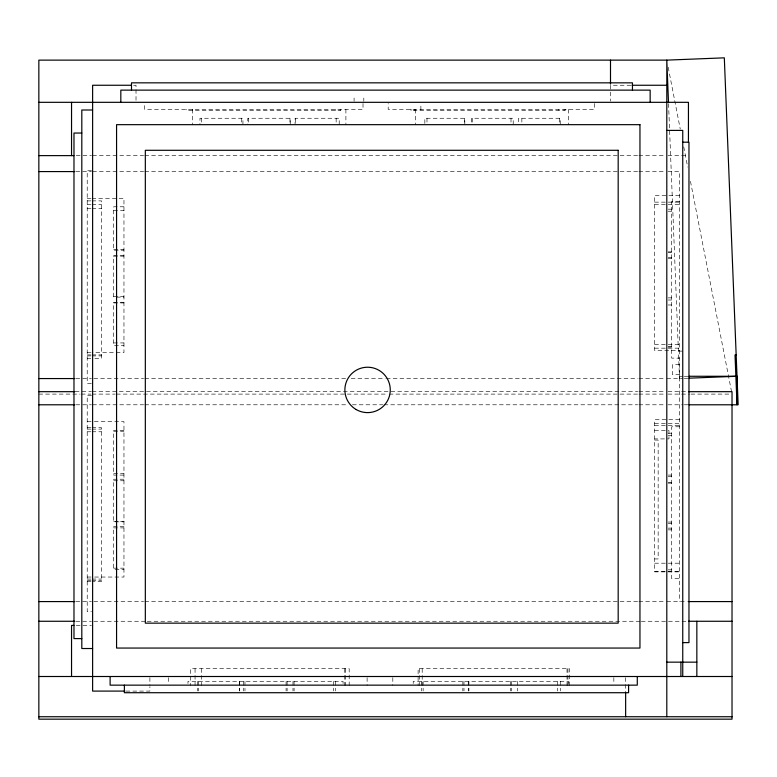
<?xml version="1.0" encoding="UTF-8"?>
<svg xmlns="http://www.w3.org/2000/svg" width="777" height="777" viewBox="0 0 777 777"><rect width="100%" height="100%" fill="white"/><g stroke="black" fill="none" stroke-linecap="round" stroke-linejoin="round"><path stroke-width="0.58" stroke-dasharray="3.88 2.91" d="M666.802 378.564L683.1 378.418M684.294 378.37L687.898 378.224M133.595 85.256L136.014 85.256L136.014 101.185M630.866 85.256L610.499 85.256L610.499 101.185M76.224 155.623L91.453 155.623M92.618 155.623L143.609 155.623M144.823 155.623L637.674 155.623M638.888 155.623L665.598 155.623M668.006 155.623L687.237 155.623M91.54 170.755L87.218 170.755L87.218 383.411L91.54 383.411M75.893 171.581L91.424 171.581M92.618 171.581L143.609 171.581M144.823 171.581L637.674 171.581M638.888 171.581L665.598 171.581M667.958 171.581L679.506 171.581L679.506 601.583M679.506 195.318L654.652 195.318L654.652 350.485L679.506 350.485M87.218 198.3L90.773 198.3M91.958 198.3L123.961 198.3L123.961 352.593L91.958 352.593M87.218 200.884L90.792 200.884M91.987 200.884L101.534 200.884L101.534 358.304L91.987 358.304M679.506 201.398L671.668 201.398L671.668 358.119L679.506 358.119M654.652 202.146L679.506 202.146M87.218 204.584L90.792 204.584M91.987 204.584L101.534 204.584M654.652 204.691L679.506 204.691M123.961 206.779L113.695 206.779L113.695 250.155L123.961 250.155M87.218 208.343L90.792 208.343M91.987 208.343L101.534 208.343M668.162 209.178L671.668 209.178M113.695 210.431L123.961 210.431M668.162 211.237L671.668 211.237M113.695 249.747L123.961 249.747M668.162 251.874L671.668 251.874M668.162 252.574L671.668 252.574M123.961 255.798L113.695 255.798L113.695 297.135L123.961 297.135M113.695 256.06L123.961 256.06M668.162 257.313L671.668 257.313M668.162 258.692L671.668 258.692M113.695 296.338L123.961 296.338M668.162 297.873L671.668 297.873M668.162 300.009L671.668 300.009M123.961 302.282L113.695 302.282L113.695 345.522L123.961 345.522M113.695 302.943L123.961 302.943M668.162 304.982L671.668 304.982M113.695 342.929L123.961 342.929M654.652 344.464L679.506 344.464M668.162 346.591L671.668 346.591M668.162 347.134L671.668 347.134M654.652 348.174L679.506 348.174M679.506 351.117L682.478 351.117M87.218 352.593L90.773 352.593M87.218 354.904L90.792 354.904M91.987 354.904L101.534 354.904M87.218 355.905L90.792 355.905M91.987 355.905L101.534 355.905M87.218 358.304L90.792 358.304M679.506 364.695L672.484 364.695L672.484 374.689L679.506 374.689M679.506 376.272L683.1 376.272M684.294 376.272L687.898 376.272M75.893 378.564L91.424 378.564M93.832 378.564L143.609 378.564M144.823 378.564L346.328 378.564M351.185 378.564L385.178 378.564M386.392 378.564L637.674 378.564M638.888 378.564L665.598 378.564M75.214 391.676L91.424 391.676M92.191 391.676L637.713 391.676M638.888 391.676L665.598 391.676M668.016 391.676L687.334 391.676M38.85 394.104L80.07 394.104M81.284 394.104L90.977 394.104M92.191 394.104L115.219 394.104M116.433 394.104L387.985 394.104M389.199 394.104L637.713 394.104M638.927 394.104L665.598 394.104M668.016 394.104L689.753 394.104M690.957 394.104L730.807 394.104M91.54 395.503L87.218 395.503L87.218 611.674L91.54 611.674M75.893 404.788L91.424 404.788M92.618 404.788L143.609 404.788M144.823 404.788L347.542 404.788M352.399 404.788L382.75 404.788M383.964 404.788L637.674 404.788M638.888 404.788L665.598 404.788M667.958 404.788L683.09 404.788M684.284 404.788L687.859 404.788M679.506 419.716L654.652 419.716L654.652 571.833L679.506 571.833M87.218 421.678L93.143 421.678M94.328 421.678L123.961 421.678L123.961 577.039L94.328 577.039M654.652 423.679L679.506 423.679M654.652 425.378L679.506 425.378M679.506 426.767L671.668 426.767L671.668 578.632L679.506 578.632M87.218 427.709L90.792 427.709M91.987 427.709L101.534 427.709L101.534 581.468L91.987 581.468M87.218 429.108L90.792 429.108M91.987 429.108L101.534 429.108M123.961 430.507L113.695 430.507L113.695 475.087L123.961 475.087M654.652 430.536L668.968 430.536L668.968 438.908L654.652 438.908M113.695 431.245L123.961 431.245M87.218 431.769L90.792 431.769M91.987 431.769L101.534 431.769M668.162 433.197L671.668 433.197M668.162 435.586L671.668 435.586M654.652 440.064L658.158 440.064L658.158 558.945L654.652 558.945M113.695 473.397L123.961 473.397M668.162 475.077L671.668 475.077M668.162 476.66L671.668 476.66M123.961 479.224L113.695 479.224L113.695 521.833L123.961 521.833M113.695 480.759L123.961 480.759M668.162 482.672L671.668 482.672M668.162 483.129L671.668 483.129M113.695 521.649L123.961 521.649M668.162 522.047L671.668 522.047M668.162 523.475L671.668 523.475M123.961 526.719L113.695 526.719L113.695 569.405L123.961 569.405M113.695 527.894L123.961 527.894M668.162 528.127L671.668 528.127M668.162 529.865L671.668 529.865M654.652 563.199L679.506 563.199M113.695 568.162L123.961 568.162M668.162 569.852L671.668 569.852M668.162 571.357L671.668 571.357M654.652 571.755L679.506 571.755M87.218 577.039L93.143 577.039M87.218 579.069L90.792 579.069M91.987 579.069L101.534 579.069M87.218 580.37L90.792 580.37M91.987 580.37L101.534 580.37M87.218 581.468L90.792 581.468M75.893 601.583L91.424 601.583M93.832 601.583L143.609 601.583M144.823 601.583L637.674 601.583M638.888 601.583L665.598 601.583M666.802 601.583L687.334 601.583M75.893 621.27L91.424 621.27M93.832 621.27L146.037 621.27M147.251 621.27L640.102 621.27M641.316 621.27L687.732 621.27M76.224 625.407L91.453 625.407M126.039 691.093L149.903 691.093L149.903 686.606M668.201 67.259L680.263 129.069M683.75 146.892L687.694 167.094M690.481 181.362L731.788 392.919M668.541 103.72L679.506 378.564M625.64 677.69L625.64 691.889M613.84 677.651L613.84 683.391M594.308 103.487L594.308 109.343L388.189 109.343L388.189 103.487M569.424 685.693L569.424 668.667L418.113 668.667L418.113 685.693M568.57 683.527L568.57 681.371L413.209 681.371L413.209 683.527M568.405 109.343L568.405 124.475M567.948 668.667L567.948 685.693M567.025 668.667L567.025 685.693M565.316 109.343L565.316 110.421L410.577 110.421L410.577 109.343M564.092 109.343L564.092 110.421M560.567 681.371L560.567 690.976M560.236 124.475L560.236 118.259L518.628 118.259L518.628 124.475M559.683 118.259L559.683 124.475M558.916 109.343L558.916 110.421M557.323 681.371L557.323 690.976M521.853 118.259L521.853 124.475M517.336 681.371L517.336 690.976M513.208 124.475L513.208 118.259L471.872 118.259L471.872 124.475M511.489 681.371L511.489 690.976M511.004 118.259L511.004 124.475M510.528 681.371L510.528 690.976M472.095 118.259L472.095 124.475M468.91 681.371L468.91 690.976M468.259 681.371L468.259 690.976M464.811 124.475L464.811 118.259L424.844 118.259L424.844 124.475M464.568 118.259L464.568 124.475M463.986 681.371L463.986 690.976M462.839 681.371L462.839 690.976M426.981 118.259L426.981 124.475M423.125 681.371L423.125 690.976M422.193 668.667L422.193 685.693M421.289 681.371L421.289 690.976M420.881 106.099L420.881 110.421M419.609 668.667L419.609 685.693M415.462 109.343L415.462 124.475M414.267 109.343L414.267 110.421M411.15 109.343L411.15 110.421M392.812 677.651L392.812 685.693M367.113 677.651L367.113 685.693M363.811 97.999L363.811 101.243M363.014 103.487L363.014 109.343L144.687 109.343L144.687 103.487M354.089 97.999L354.089 101.243M349.194 685.693L349.194 668.667L190.686 668.667L190.686 685.693M345.901 109.343L345.901 124.475M345.522 668.667L345.522 685.693M344.755 668.667L344.755 685.693M343.065 683.527L343.065 681.371L187.966 681.371L187.966 683.527M340.802 109.343L340.802 110.421L186.227 110.421L186.227 109.343M340.141 109.343L340.141 110.421M339.209 124.475L339.209 118.259L295.075 118.259L295.075 124.475M336.15 118.259L336.15 124.475M335.683 681.371L335.683 690.976M335.382 109.343L335.382 110.421M333.547 681.371L333.547 690.976M295.435 118.259L295.435 124.475M294.094 681.371L294.094 690.976M292.987 681.371L292.987 690.976M290.219 124.475L290.219 118.259L247.795 118.259L247.795 124.475M289.986 118.259L289.986 124.475M287.121 681.371L287.121 690.976M286.082 681.371L286.082 690.976M248.368 118.259L248.368 124.475M244.969 681.371L244.969 690.976M243.657 681.371L243.657 690.976M242.929 124.475L242.929 118.259L199.961 118.259L199.961 124.475M241.492 118.259L241.492 124.475M239.491 681.371L239.491 690.976M239.335 681.371L239.335 690.976M201.505 118.259L201.505 124.475M201.389 668.667L201.389 685.693M198.689 681.371L198.689 690.976M197.727 681.371L197.727 690.976M195.056 668.667L195.056 685.693M192.696 109.343L192.696 124.475M192.453 109.343L192.453 110.421M168.434 677.651L168.434 683.391M149.903 677.631L149.903 685.489"/><path stroke-width="1.17" d="M736.159 354.904L735.023 354.953L737.014 404.788L738.15 404.739L724.319 57.838L666.802 60.13L38.85 60.13L38.85 719.162L732.021 719.162L732.021 391.676L688.548 391.676M689.092 378.176L737.014 376.272L737.014 404.788L689.053 404.788M131.187 85.256L92.618 85.256L92.618 691.093L124.844 691.093M632.06 85.256L666.802 85.256M38.85 102.321L688.441 102.321L688.441 142.298M92.618 110.004L81.808 110.004L81.808 648.523L92.618 648.523M666.802 130.4L682.75 130.4L682.75 676.505M81.808 133.042L73.98 133.042L73.98 638.597L81.808 638.597M682.75 142.191L688.966 142.191L688.966 642.618L682.75 642.618M38.85 155.623L73.883 155.623M38.85 171.581L74.699 171.581M689.092 376.272L737.014 376.272M38.85 378.564L74.699 378.564M38.85 391.676L74.699 391.676M38.85 404.788L74.699 404.788M38.85 601.583L74.699 601.583M688.548 601.583L732.021 601.583M38.85 621.27L74.699 621.27M688.548 621.27L732.021 621.27M73.883 625.407L71.542 625.407L71.542 676.505M666.802 662.159L696.843 662.159M38.85 676.505L732.021 676.505M38.85 716.734L732.021 716.734M668.502 102.506L666.802 60.13L666.802 716.734M696.843 621.27L696.843 676.505M680.905 662.091L680.905 676.505M650.155 102.321L650.155 90.132L120.823 90.132L120.823 102.321M637.286 676.505L637.286 685.149L110.12 685.149L110.12 676.505M632.459 90.132L632.459 82.838L131.498 82.838L131.498 90.132M628.583 685.149L628.583 692.715L124.378 692.715L124.378 685.149M625.64 693.065L625.64 716.734M610.499 60.13L610.499 84.062M71.542 102.321L71.542 155.623M639.957 124.67L116.569 124.67L116.569 648.057L639.957 648.057L639.957 124.67M618.181 150.291L145.328 150.291L145.328 623.154L618.181 623.154L618.181 150.291M356.225 409.576A22.698 22.698 0 0 0 390.268 389.918A22.698 22.698 0 0 0 356.225 370.26A22.698 22.698 0 0 0 356.225 409.576"/></g></svg>
